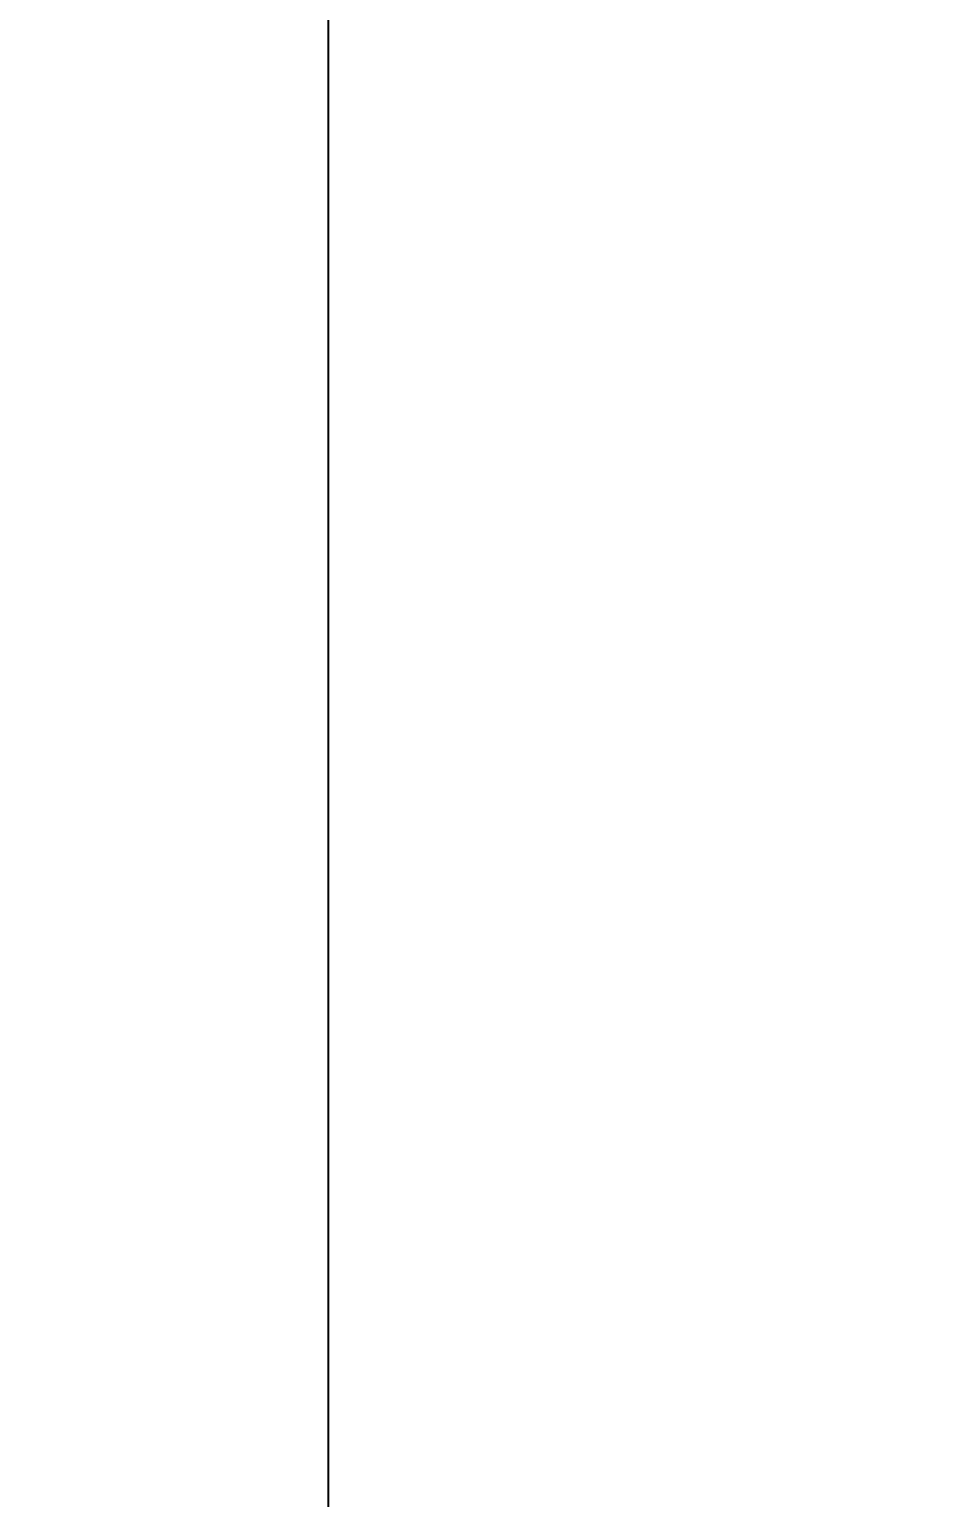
# Model space of a CAD drawing. Header units: millimetres. Extents: x 930 to 6336, y 2219 to 4338.
# Drawn here: x 5293.6 to 5361, y 3030.3 to 3141.1 of the extents above; entities that cross this region are included whole.
import ezdxf

# ---------------------------------------------------------------- set-up
doc = ezdxf.new("R2010")
doc.units = ezdxf.units.MM
doc.layers.add('QUOTE', color=3, linetype='Continuous', lineweight=9)
doc.styles.get("Standard").update_dxf_attribs({"font": 'arial.ttf'})
doc.dimstyles.new('ook', dxfattribs={"dimtxt": 15, "dimasz": 10, "dimexe": 10, "dimexo": 10, "dimgap": 5, "dimtad": 1, "dimtoh": 1, "dimdec": 0, "dimzin": 0, "dimdsep": 46, "dimtxsty": 'Standard', "dimblk": 'OBLIQUE', "dimcen": 0.09, "dimdle": 10, "dimclrt": 3, "dimadec": 0, "dimazin": 0, "dimtfac": 1, "dimtdec": 0, "dimtofl": 0, "dimtmove": 0, "dimatfit": 3, "dimldrblk": 'OBLIQUE', "dimfxl": 1, "dimtfill": 2, "dimtfillclr": 250, "dimtolj": 1, "dimtzin": 0, "dimarcsym": 0})

# ---------------------------------------------------------------- blocks, each defined once
blk = doc.blocks.new('_Oblique')
at = {"color": 0, "linetype": 'ByBlock', "lineweight": -2}
blk.add_line((-0.5, -0.5), (0.5, 0.5), dxfattribs=at)
blk = doc.blocks.new('*D73')
at = {"layer": 'Defpoints', "color": 0, "transparency": 16777216}
for p in [(5360.99, 3509.37), (5316.13, 2974.59), (5316.13, 2974.59)]:
    blk.add_point(p, dxfattribs=at)
at = {"layer": 'QUOTE', "color": 0, "lineweight": -2, "transparency": 16777216}
for p, q in [((5316.13, 3519.37), (5316.13, 2964.59)), ((5350.99, 3509.37), (5306.13, 3509.37))]:
    blk.add_line(p, q, dxfattribs=at)
at = {"layer": 'QUOTE', "color": 0, "lineweight": -2, "transparency": 16777216, "xscale": 10, "yscale": 10, "zscale": 10}
for p, rotation in [((5316.13, 3509.37), 90), ((5316.13, 2974.59), 270)]:
    blk.add_blockref('_Oblique', p, dxfattribs=dict(at, rotation=rotation))
at = {"layer": 'QUOTE', "color": 3, "transparency": 16777216, "insert": (5303.47, 3241.98), "char_height": 15, "attachment_point": 5, "rotation": 90, "bg_fill": 1, "box_fill_scale": 1.1, "bg_fill_color": 250, "bg_fill_transparency": 0}
blk.add_mtext('\\A1;535', dxfattribs=at)

msp = doc.modelspace()

# ---------------------------------------------------------------- dimensions: what is measured, and where the dimension line sits
at = {"layer": 'QUOTE'}
dim = msp.add_linear_dim(base=(5316.13, 2974.59), p1=(5360.99, 3509.37), p2=(5316.13, 2974.59), angle=90, dimstyle='ook', dxfattribs=at)
dim.commit()
dim.dimension.update_dxf_attribs({"geometry": '*D73', "text_midpoint": (5303.47, 3241.98)})

doc.saveas('drawing.dxf')
